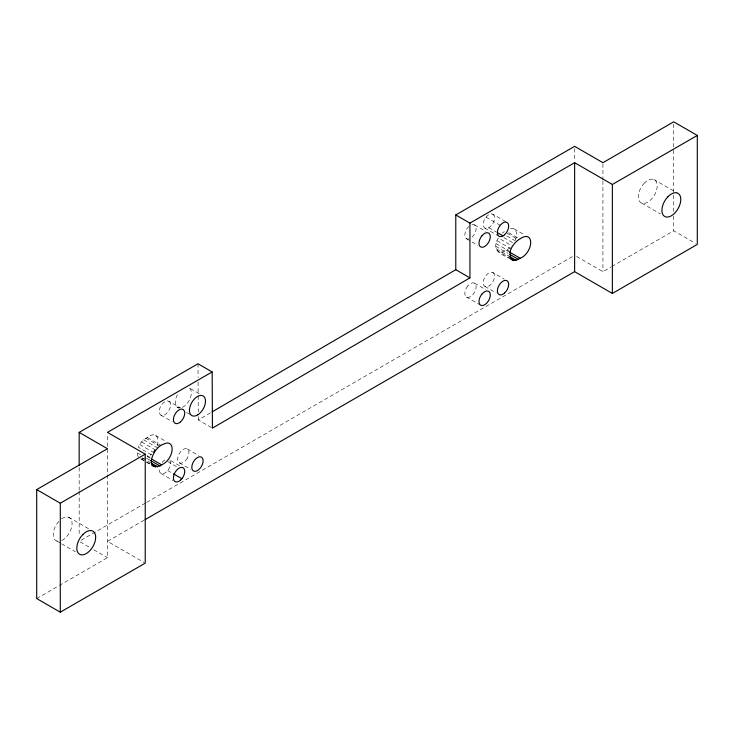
<?xml version="1.0" encoding="UTF-8"?>
<svg xmlns="http://www.w3.org/2000/svg" width="734" height="734" viewBox="0 0 734 734"><rect width="100%" height="100%" fill="white"/><g stroke="black" fill="none" stroke-linecap="round" stroke-linejoin="round"><path stroke-width="0.55" stroke-dasharray="3.67 2.75" d="M138.396 457.108L137.542 455.227L137.451 451.052M510.57 258.9C499.753 254.102 491.303 249.789 498.303 237.944L512.46 246.119M157.195 445.492A12.01 6.936 -60 0 0 149.497 435.978C144.993 438.877 140.056 441.666 138.396 447.3L151.608 454.924M58.803 521.443L57.133 523.443A13.35 7.707 -60 0 0 58.775 541.27M510.258 247.45A12.01 6.936 -60 0 1 508.066 249.055L502.111 252.157L498.303 251.817M502.111 233.21L504.313 231.605M211.484 427.583L198.272 419.949L211.144 412.435M81.153 540.206L145.69 502.946M146.681 502.368L573.621 255.882M144.176 520.167L107.476 541.353L144.259 562.583M36.7 598.559L58.325 586.071M59.307 585.512L107.476 557.693L107.476 434.647M576.566 256.432L602.926 271.653L610.789 267.112M611.78 266.543L673.711 230.788L695.337 243.275M145.745 457.759L141.497 458.897M653.728 179.399L677.317 193.014M641.791 203.171L660.472 213.952M492.872 214.245A8.01 4.624 -60 0 1 490.33 226.65A8.01 4.624 -60 0 1 483.394 222.65A8.01 4.624 -60 0 1 492.872 214.245L507.02 222.42M514.066 228.843L524.452 234.834M486.036 217.154L500.184 225.329M508.699 232.678L520.021 239.211M507.139 233.238L518.47 239.779M506.827 235.935L516.268 241.385M488.862 227.714L496.413 232.082M503.836 237.55L514.222 243.541M484.862 228.118L498.074 235.742M474.485 224.861L485.807 231.403M496.955 240.752L511.112 248.927M496.111 243.615L510.258 251.78M505.864 249.991L508.699 251.624M495.817 246.312L508.084 253.395M496.111 248.688L510.258 256.863M496.955 250.56L511.112 258.735M466.475 238.733L477.797 245.266M492.872 272.543A8.01 4.624 -60 0 1 490.33 284.948A8.01 4.624 -60 0 1 483.394 280.948A8.01 4.624 -60 0 1 492.872 272.543L504.194 279.085M484.862 286.416L496.184 292.958M474.485 283.159L485.807 289.701M466.475 297.031L479.687 304.656M199.198 393.672L188.858 387.699A11.34 6.551 -60 0 1 190.528 397.452A11.34 6.551 -60 0 1 182.215 407.398M168.921 401.269A8.01 4.624 -60 0 1 166.389 413.673A8.01 4.624 -60 0 1 159.452 409.673A8.01 4.624 -60 0 1 168.921 401.269L180.252 407.81M160.92 415.141L172.242 421.683M187.308 448.96L198.639 455.493M155.507 435.39L165.884 441.382M147.305 437.583L161.452 445.758M145.745 438.152L159.902 446.318M143.552 439.749L157.7 447.923M179.298 462.824L190.629 469.365M141.497 441.914L155.654 450.089M170.811 460.658L182.133 467.2M139.744 444.492L153.901 452.658M167.756 461.603L177.188 467.053M146.983 455.603L151.699 458.328M150.131 458.163L147.305 456.53L149.497 455.594A12.01 6.936 -60 0 0 151.699 453.997M137.258 452.86L141.029 455.034M146.69 458.31L151.406 461.035M167.756 470.531L172.472 473.256M142.258 457.952L150.754 462.86M141.222 458.741L146.222 461.622M146.883 462.007L152.544 465.283M140.689 458.906L150.121 464.347M160.92 473.439L173.187 480.522M68.62 517.204L89.264 529.122M80.144 541.912L89.906 547.555M93.814 549.803L107.476 557.693M56.683 540.986L60.61 543.252M61.601 543.821L75.363 551.766M177.068 407.021L178.968 408.113M186.546 412.499L191.28 415.242M198.006 363.77L198.07 377.524M198.097 382.111L198.152 394.727M198.162 395.874L198.235 411.921M198.253 416.508L198.272 419.949M673.711 124.092L673.711 149.057M673.711 150.195L673.711 211.493M673.711 216.035L673.711 230.788M602.926 163.82L602.926 179.711M602.926 180.839L602.926 271.653M574.621 148.607L574.621 161.095M79.171 467.567L79.171 490.275M79.171 491.404L79.171 535.673M510.258 228.503A12.01 6.936 -60 0 1 515.415 239.908M61.702 518.8A13.35 7.707 -60 0 1 71.473 520.131A13.35 7.707 -60 0 1 68.17 534.747L65.996 537.352A13.35 7.707 -60 0 1 61.133 540.719M471.944 224.632A8.01 4.624 -60 0 1 476.137 228.531A8.01 4.624 -60 0 1 471.944 237.266M469.017 238.954A8.01 4.624 -60 0 1 466.475 229.485L467.65 227.769A8.01 4.624 -60 0 1 469.017 226.329M169.82 460.411A8.01 4.624 -60 0 1 165.664 472.558A8.01 4.624 -60 0 1 159.452 467.971M162.086 462.475A8.01 4.624 -60 0 1 164.921 459.97M180.28 407.921A11.34 6.551 -60 0 1 177.876 393.91M187.308 458.209L186.133 459.924A8.01 4.624 -60 0 1 177.665 459.723A8.01 4.624 -60 0 1 185.243 448.63A8.01 4.624 -60 0 1 187.308 458.209M467.65 286.067L466.475 287.783A8.01 4.624 -60 0 0 468.54 297.353A8.01 4.624 -60 0 0 476.118 286.269A8.01 4.624 -60 0 0 467.65 286.067M644.415 183.032L642.241 185.629A13.35 7.707 -60 0 0 639.452 201.244A13.35 7.707 -60 0 0 651.104 199.538L653.278 196.941A13.35 7.707 -60 0 0 656.068 181.326A13.35 7.707 -60 0 0 644.415 183.032"/><path stroke-width="1.1" d="M512.46 259.992C505.689 252.019 514.47 241.202 522.213 237.614A12.01 6.936 -60 0 1 530.71 242.514A12.01 6.936 -60 0 1 522.213 257.23C518.479 258.808 514.506 262.579 510.57 258.9M159.902 465.934L163.654 463.769A12.01 6.936 -60 0 0 172.151 449.061A12.01 6.936 -60 0 0 163.654 444.153C154.296 446.162 143.378 470.255 159.902 465.934L150.47 460.484M212.135 411.857L455.777 269.699L455.777 214.952L574.621 146.332L602.926 162.682L673.711 121.816L697.3 135.441L697.3 244.413L612.367 293.444L574.621 271.653L145.167 519.589M697.3 135.441L612.367 184.473L574.621 162.682L469.934 223.118L469.934 277.874L212.429 428.124L212.163 371.936L198.006 363.77L79.171 432.381L79.171 465.301M212.163 371.936L107.476 432.381L145.231 454.172L145.231 563.143L60.289 612.184L36.7 598.559L36.7 489.587L107.476 448.731L79.171 432.381M36.7 489.587L60.289 503.212L145.231 454.172M497.358 232.623L503.019 235.889M455.777 214.952L469.934 223.118M509.635 252.166L520.021 258.157M509.974 254.487L518.47 259.396M509.662 256.515L516.268 260.331M510.442 258.35L514.222 260.533M455.777 269.699L469.934 277.874M152.021 459.255L161.452 464.705M173.417 473.806L181.904 478.706M152.039 463.604L157.7 466.87M151.883 464.897L155.654 467.072M152.011 465.439L153.901 466.53M612.367 184.473L612.367 293.444M574.621 162.682L574.621 271.653M60.289 503.212L60.289 612.184M154.957 450.144A12.01 6.936 -60 0 1 153.745 451.832M201.465 466.374L200.29 468.09A8.01 4.624 -60 0 1 191.822 467.888A8.01 4.624 -60 0 1 199.4 456.805A8.01 4.624 -60 0 1 201.465 466.374M481.807 235.944L480.632 237.66A8.01 4.624 -60 0 0 482.697 247.23A8.01 4.624 -60 0 0 490.275 236.146A8.01 4.624 -60 0 0 481.807 235.944M481.807 294.242L480.632 295.958A8.01 4.624 -60 0 0 482.697 305.527A8.01 4.624 -60 0 0 490.275 294.444A8.01 4.624 -60 0 0 481.807 294.242M82.896 534.462L80.722 537.059A13.35 7.707 -60 0 0 77.932 552.674A13.35 7.707 -60 0 0 89.585 550.968L91.759 548.371A13.35 7.707 -60 0 0 94.548 532.756A13.35 7.707 -60 0 0 82.896 534.462M668.004 196.648L665.83 199.253A13.35 7.707 -60 0 0 663.041 214.869A13.35 7.707 -60 0 0 674.702 213.163L676.867 210.557A13.35 7.707 -60 0 0 679.666 194.941A13.35 7.707 -60 0 0 668.004 196.648M180.546 421.848A8.01 4.624 -60 0 0 183.078 409.444A8.01 4.624 -60 0 0 173.609 417.848A8.01 4.624 -60 0 0 180.546 421.848M197.795 414.829A11.34 6.551 -60 0 0 204.236 396.892A11.34 6.551 -60 0 0 190.354 405.581A11.34 6.551 -60 0 0 197.795 414.829M180.546 480.146A8.01 4.624 -60 0 0 183.078 467.741A8.01 4.624 -60 0 0 173.609 476.146A8.01 4.624 -60 0 0 180.546 480.146M504.487 234.825A8.01 4.624 -60 0 0 507.02 222.42A8.01 4.624 -60 0 0 497.551 230.815A8.01 4.624 -60 0 0 504.487 234.825M504.487 293.123A8.01 4.624 -60 0 0 507.02 280.718A8.01 4.624 -60 0 0 497.551 289.123A8.01 4.624 -60 0 0 504.487 293.123"/></g></svg>
